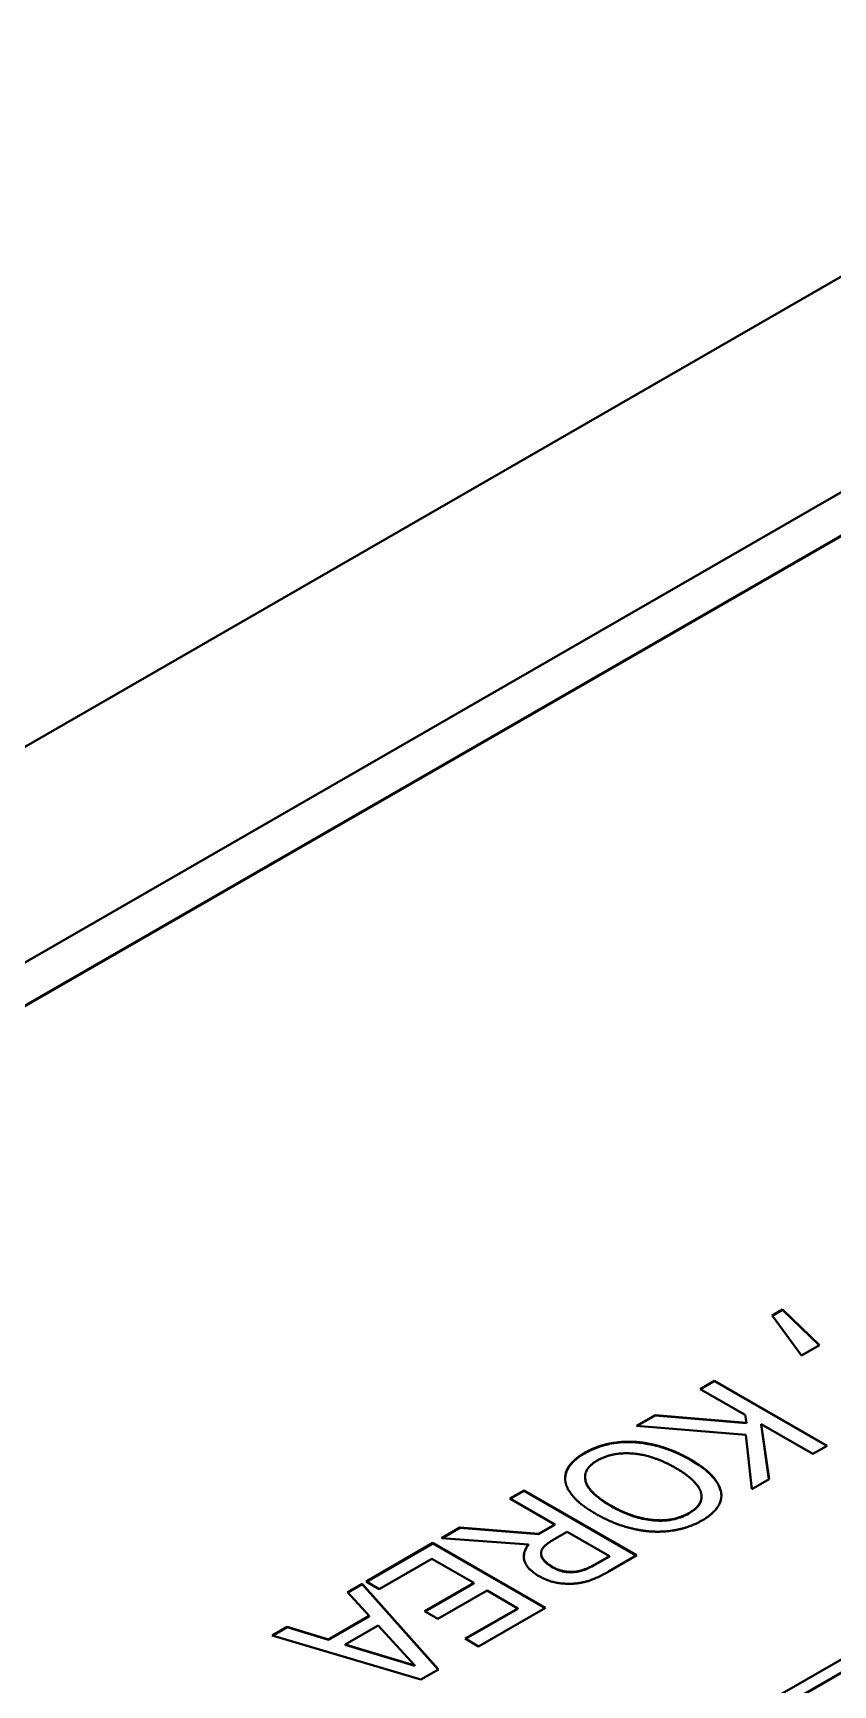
# Model space of a CAD drawing. Header units: millimetres. Extents: x 0 to 1682, y 0 to 1188.
# Drawn here: x 1413.95 to 1419.98, y 1055.02 to 1067.47 of the extents above; entities that cross this region are included whole.
import ezdxf

# ---------------------------------------------------------------- set-up
doc = ezdxf.new("R2010")
doc.units = ezdxf.units.MM
doc.header["$LTSCALE"] = 2
doc.layers.add('가시적인 것(ISO)', color=3, linetype='Continuous', lineweight=40)
doc.layers.add('가시적인 좁은 것(ISO)', color=3, linetype='Continuous', lineweight=35)

msp = doc.modelspace()

# ---------------------------------------------------------------- linework, layer by layer
at = {"layer": '가시적인 것(ISO)'}
for p, q in [((1402.39, 1055.473), (1447.644, 1081.534)), ((1446.23, 1079.094), (1406.632, 1056.291)), ((1407.174, 1056.277), (1446.254, 1078.782)), ((1446.254, 1078.778), (1407.177, 1056.275)), ((1414.269, 1051.893), (1440.291, 1066.878)), ((1414.439, 1051.893), (1440.291, 1066.78)), ((1440.291, 1066.777), (1414.442, 1051.891)), ((1419.518, 1057.808), (1419.597, 1057.853)), ((1419.52, 1057.806), (1419.597, 1057.85)), ((1419.597, 1057.853), (1419.876, 1057.584)), ((1419.597, 1057.85), (1419.597, 1057.853)), ((1419.597, 1057.85), (1419.874, 1057.583)), ((1419.741, 1057.506), (1419.518, 1057.808)), ((1419.876, 1057.584), (1419.741, 1057.506)), ((1418.977, 1057.253), (1419.085, 1057.315)), ((1419.316, 1057.058), (1418.977, 1057.253)), ((1418.98, 1057.252), (1419.085, 1057.312)), ((1419.085, 1057.315), (1419.933, 1056.826)), ((1419.085, 1057.312), (1419.085, 1057.315)), ((1419.085, 1057.312), (1419.93, 1056.825)), ((1418.497, 1056.977), (1418.636, 1057.057)), ((1419.32, 1056.909), (1418.497, 1056.977)), ((1418.502, 1056.976), (1418.636, 1057.054)), ((1418.636, 1057.057), (1419.325, 1056.999)), ((1418.636, 1057.054), (1418.636, 1057.057)), ((1418.636, 1057.054), (1419.325, 1056.995)), ((1419.325, 1056.999), (1419.316, 1057.058)), ((1419.325, 1056.995), (1419.325, 1056.999)), ((1419.435, 1056.989), (1419.496, 1056.574)), ((1419.826, 1056.765), (1419.435, 1056.989)), ((1419.435, 1056.986), (1419.435, 1056.989)), ((1419.435, 1056.986), (1419.495, 1056.574)), ((1419.365, 1056.499), (1419.32, 1056.909)), ((1419.933, 1056.826), (1419.826, 1056.765)), ((1418.109, 1056.587), (1418.109, 1056.59)), ((1419.496, 1056.574), (1419.365, 1056.499)), ((1417.542, 1056.427), (1417.649, 1056.489)), ((1417.545, 1056.425), (1417.649, 1056.485)), ((1417.649, 1056.489), (1418.498, 1056)), ((1417.649, 1056.485), (1417.649, 1056.489)), ((1417.649, 1056.485), (1418.495, 1055.998)), ((1419.134, 1056.475), (1419.134, 1056.478)), ((1417.88, 1056.232), (1417.542, 1056.427)), ((1418.987, 1056.439), (1418.987, 1056.442)), ((1417.026, 1056.129), (1417.165, 1056.209)), ((1417.031, 1056.129), (1417.165, 1056.206)), ((1417.165, 1056.209), (1417.757, 1056.162)), ((1417.165, 1056.206), (1417.165, 1056.209)), ((1417.165, 1056.206), (1417.757, 1056.159)), ((1417.757, 1056.162), (1417.88, 1056.232)), ((1417.757, 1056.159), (1417.88, 1056.229)), ((1417.88, 1056.229), (1417.88, 1056.232)), ((1416.458, 1055.802), (1416.962, 1056.093)), ((1416.461, 1055.801), (1416.962, 1056.089)), ((1416.962, 1056.093), (1417.81, 1055.604)), ((1416.962, 1056.089), (1416.962, 1056.093)), ((1416.962, 1056.089), (1417.808, 1055.602)), ((1417.682, 1056.082), (1417.026, 1056.129)), ((1417.682, 1056.079), (1417.682, 1056.082)), ((1417.757, 1056.159), (1417.757, 1056.162)), ((1417.974, 1056.178), (1417.88, 1056.124)), ((1418.293, 1055.994), (1417.974, 1056.178)), ((1416.955, 1055.973), (1416.558, 1055.745)), ((1417.27, 1055.792), (1416.955, 1055.973)), ((1417.778, 1056.013), (1417.778, 1056.016)), ((1418.187, 1055.933), (1418.293, 1055.994)), ((1418.187, 1055.93), (1418.293, 1055.991)), ((1418.498, 1056), (1418.29, 1055.88)), ((1418.293, 1055.991), (1418.293, 1055.994)), ((1416.319, 1055.722), (1416.428, 1055.785)), ((1416.483, 1055.544), (1416.319, 1055.722)), ((1416.321, 1055.72), (1416.428, 1055.782)), ((1416.428, 1055.785), (1417.004, 1055.14)), ((1416.428, 1055.782), (1416.428, 1055.785)), ((1416.428, 1055.782), (1417.003, 1055.139)), ((1416.558, 1055.745), (1416.458, 1055.802)), ((1416.9, 1055.579), (1417.27, 1055.792)), ((1416.903, 1055.577), (1417.27, 1055.788)), ((1417.37, 1055.734), (1417, 1055.521)), ((1417.27, 1055.788), (1417.27, 1055.792)), ((1417.603, 1055.6), (1417.37, 1055.734)), ((1417, 1055.521), (1416.9, 1055.579)), ((1417.206, 1055.372), (1417.603, 1055.6)), ((1417.209, 1055.37), (1417.603, 1055.597)), ((1417.81, 1055.604), (1417.306, 1055.314)), ((1417.603, 1055.597), (1417.603, 1055.6)), ((1415.752, 1055.396), (1415.865, 1055.461)), ((1415.755, 1055.395), (1415.865, 1055.458)), ((1415.865, 1055.461), (1416.175, 1055.366)), ((1415.865, 1055.458), (1415.865, 1055.461)), ((1415.865, 1055.458), (1416.175, 1055.363)), ((1416.175, 1055.366), (1416.483, 1055.544)), ((1416.175, 1055.363), (1416.483, 1055.54)), ((1416.55, 1055.471), (1416.302, 1055.328)), ((1416.483, 1055.54), (1416.483, 1055.544)), ((1416.826, 1055.17), (1416.55, 1055.471)), ((1416.872, 1055.063), (1415.752, 1055.396)), ((1416.175, 1055.363), (1416.175, 1055.366)), ((1416.302, 1055.325), (1416.302, 1055.328)), ((1416.302, 1055.328), (1416.826, 1055.17)), ((1417.306, 1055.314), (1417.206, 1055.372)), ((1416.302, 1055.325), (1416.826, 1055.167)), ((1416.826, 1055.167), (1416.826, 1055.17)), ((1417.004, 1055.14), (1416.872, 1055.063))]:
    msp.add_line(p, q, dxfattribs=at)
for points, degree in [([(1418.105, 1056.772), (1418.187, 1056.819), (1418.376, 1056.86), (1418.481, 1056.855)], 2), ([(1418.481, 1056.855), (1418.584, 1056.849), (1418.799, 1056.782), (1418.904, 1056.722)], 2), ([(1417.961, 1056.555), (1417.951, 1056.618), (1418.026, 1056.726), (1418.105, 1056.772)], 2), ([(1418.202, 1056.715), (1418.09, 1056.651), (1418.135, 1056.472), (1418.302, 1056.376)], 2), ([(1418.792, 1056.658), (1418.625, 1056.754), (1418.314, 1056.78), (1418.202, 1056.715)], 2), ([(1418.904, 1056.722), (1419.01, 1056.661), (1419.122, 1056.538), (1419.134, 1056.478)], 2), ([(1418.983, 1056.472), (1418.971, 1056.515), (1418.875, 1056.611), (1418.792, 1056.658)], 2), ([(1418.191, 1056.312), (1418.087, 1056.371), (1417.97, 1056.496), (1417.961, 1056.555)], 2), ([(1418.891, 1056.318), (1418.95, 1056.352), (1418.994, 1056.427), (1418.983, 1056.472)], 2), ([(1419.134, 1056.478), (1419.144, 1056.418), (1419.071, 1056.309), (1418.99, 1056.262)], 2), ([(1419.134, 1056.475), (1419.135, 1056.467), (1419.136, 1056.459), (1419.136, 1056.452)], 3), ([(1418.302, 1056.376), (1418.386, 1056.327), (1418.55, 1056.272), (1418.625, 1056.266)], 2), ([(1418.615, 1056.179), (1418.512, 1056.185), (1418.297, 1056.251), (1418.191, 1056.312)], 2), ([(1418.99, 1056.262), (1418.907, 1056.215), (1418.715, 1056.174), (1418.615, 1056.179)], 2), ([(1418.625, 1056.266), (1418.701, 1056.259), (1418.835, 1056.286), (1418.891, 1056.318)], 2), ([(1417.764, 1055.842), (1417.671, 1055.896), (1417.634, 1056.02), (1417.682, 1056.082)], 2), ([(1417.88, 1056.124), (1417.834, 1056.097), (1417.777, 1056.045), (1417.778, 1056.015)], 2), ([(1417.778, 1056.015), (1417.778, 1055.988), (1417.822, 1055.937), (1417.866, 1055.912)], 2), ([(1417.778, 1056.013), (1417.778, 1056.012), (1417.778, 1056.012), (1417.778, 1056.011)], 3), ([(1418.041, 1055.788), (1417.97, 1055.781), (1417.83, 1055.804), (1417.764, 1055.842)], 2), ([(1417.866, 1055.912), (1417.903, 1055.89), (1417.985, 1055.872), (1418.03, 1055.876)], 2), ([(1418.03, 1055.876), (1418.068, 1055.88), (1418.142, 1055.907), (1418.187, 1055.933)], 2), ([(1418.29, 1055.88), (1418.221, 1055.84), (1418.112, 1055.796), (1418.041, 1055.788)], 2)]:
    msp.add_open_spline(points, degree=degree, dxfattribs=at)
for points, knots in [([(1418.105, 1056.768), (1418.135, 1056.785), (1418.167, 1056.801), (1418.235, 1056.825), (1418.27, 1056.835), (1418.364, 1056.852), (1418.422, 1056.855), (1418.481, 1056.852)], [-0.1046767, -0.1046767, -0.1046767, -0.1046767, -0.0736384, -0.0736384, -0.0445438, -0.0445438, 0, 0, 0, 0]), ([(1418.481, 1056.852), (1418.516, 1056.85), (1418.551, 1056.845), (1418.627, 1056.831), (1418.663, 1056.821), (1418.77, 1056.788), (1418.841, 1056.755), (1418.904, 1056.719)], [-0.1100798, -0.1100798, -0.1100798, -0.1100798, -0.0906646, -0.0906646, -0.0667459, -0.0667459, 0, 0, 0, 0]), ([(1417.959, 1056.579), (1417.959, 1056.591), (1417.961, 1056.602), (1417.97, 1056.64), (1417.982, 1056.66), (1418.017, 1056.708), (1418.056, 1056.74), (1418.105, 1056.768)], [-0.075688, -0.075688, -0.075688, -0.075688, -0.06834673, -0.06834673, -0.05181732, -0.05181732, 0, 0, 0, 0]), ([(1418.904, 1056.719), (1419.002, 1056.662), (1419.048, 1056.617), (1419.104, 1056.553), (1419.126, 1056.515), (1419.134, 1056.475)], [-0.09391982, -0.09391982, -0.09391982, -0.09391982, -0.05243816, -0.05243816, 0, 0, 0, 0]), ([(1418.109, 1056.587), (1418.109, 1056.583), (1418.109, 1056.579), (1418.113, 1056.54), (1418.133, 1056.51), (1418.187, 1056.446), (1418.243, 1056.406), (1418.302, 1056.372)], [-0.09541994, -0.09541994, -0.09541994, -0.09541994, -0.09225533, -0.09225533, -0.0625286, -0.0625286, 0, 0, 0, 0]), ([(1418.302, 1056.372), (1418.359, 1056.34), (1418.424, 1056.309), (1418.536, 1056.276), (1418.58, 1056.267), (1418.625, 1056.263)], [-0.09480519, -0.09480519, -0.09480519, -0.09480519, -0.034041, -0.034041, 0, 0, 0, 0]), ([(1418.891, 1056.315), (1418.913, 1056.327), (1418.932, 1056.341), (1418.965, 1056.373), (1418.974, 1056.387), (1418.984, 1056.412), (1418.987, 1056.425), (1418.987, 1056.439)], [-0.05992933, -0.05992933, -0.05992933, -0.05992933, -0.04628809, -0.04628809, -0.03078347, -0.03078347, -0.01327324, -0.01327324, -0.01327324, -0.01327324]), ([(1418.625, 1056.263), (1418.652, 1056.26), (1418.68, 1056.26), (1418.734, 1056.263), (1418.76, 1056.267), (1418.825, 1056.283), (1418.86, 1056.297), (1418.891, 1056.315)], [-0.07370367, -0.07370367, -0.07370367, -0.07370367, -0.05284337, -0.05284337, -0.03273597, -0.03273597, 0, 0, 0, 0]), ([(1417.648, 1055.991), (1417.648, 1055.991), (1417.648, 1055.992), (1417.649, 1056.023), (1417.661, 1056.051), (1417.682, 1056.079)], [-0.03985507, -0.03985507, -0.03985507, -0.03985507, -0.03874208, -0.03874208, 0, 0, 0, 0]), ([(1417.778, 1056.011), (1417.778, 1056.002), (1417.78, 1055.993), (1417.787, 1055.976), (1417.793, 1055.967), (1417.812, 1055.946), (1417.831, 1055.929), (1417.866, 1055.908)], [-0.08366898, -0.08366898, -0.08366898, -0.08366898, -0.06087148, -0.06087148, -0.03749765, -0.03749765, 0, 0, 0, 0]), ([(1417.866, 1055.908), (1417.881, 1055.9), (1417.897, 1055.892), (1417.93, 1055.881), (1417.947, 1055.876), (1417.987, 1055.871), (1418.009, 1055.871), (1418.03, 1055.873)], [-0.04870747, -0.04870747, -0.04870747, -0.04870747, -0.03103776, -0.03103776, -0.01608691, -0.01608691, 0, 0, 0, 0]), ([(1418.03, 1055.873), (1418.057, 1055.875), (1418.082, 1055.882), (1418.122, 1055.897), (1418.148, 1055.908), (1418.187, 1055.93)], [-0.09621838, -0.09621838, -0.09621838, -0.09621838, -0.0410522, -0.0410522, 0, 0, 0, 0])]:
    msp.add_open_spline(points, degree=3, knots=knots, dxfattribs=at)
at = {"layer": '가시적인 좁은 것(ISO)'}
for p, q in [((1418.481, 1056.852), (1418.481, 1056.855)), ((1418.105, 1056.768), (1418.105, 1056.772)), ((1418.904, 1056.719), (1418.904, 1056.722)), ((1418.302, 1056.372), (1418.302, 1056.376)), ((1418.625, 1056.263), (1418.625, 1056.266)), ((1418.891, 1056.315), (1418.891, 1056.318)), ((1417.778, 1056.011), (1417.778, 1056.015)), ((1417.866, 1055.908), (1417.866, 1055.912)), ((1418.03, 1055.873), (1418.03, 1055.876)), ((1418.187, 1055.93), (1418.187, 1055.933))]:
    msp.add_line(p, q, dxfattribs=at)

doc.saveas('drawing.dxf')
